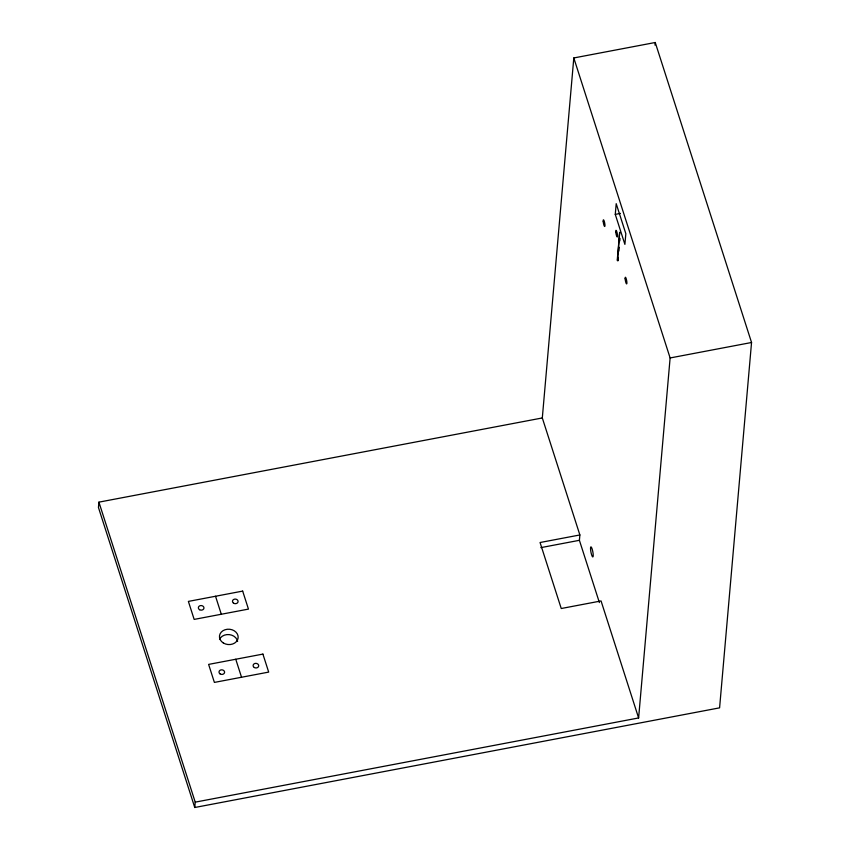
<?xml version="1.0" encoding="UTF-8"?>
<svg xmlns="http://www.w3.org/2000/svg" width="850" height="850" viewBox="0 0 850 850"><rect width="100%" height="100%" fill="white"/><g stroke="black" fill="none" stroke-linecap="round" stroke-linejoin="round"><path stroke-width="1.27" d="M542.311 417.956L98.919 502.148L98.451 507.503L194.756 807.5L719.589 707.848L751.549 342.497L655.244 42.5L573.803 57.959L542.311 417.956L579.87 534.958L579.403 540.313L599.388 602.576M194.756 807.5L195.224 802.145L98.919 502.148M615.273 214.391L616.207 203.671L625.834 233.676L624.899 244.386L615.273 214.391L620.436 213.403M617.249 260.089L619.682 232.231L617.482 260.833L618.375 257.38M618.928 251.048L619.257 247.254M619.809 240.922L620.032 238.383M655.01 45.135L655.244 42.5M195.224 802.145L638.616 717.952L670.119 357.956L573.803 57.959M670.119 357.956L751.549 342.497M579.87 534.958L540.058 542.513L561.244 608.515L601.056 600.95L638.616 717.952M540.866 547.623L579.403 540.313M618.152 259.909L618.386 260.663M215.528 596.254L221.308 614.253M235.758 659.249L241.538 677.248M219.523 639.402A9.371 7.682 5 0 1 229.298 634.621A9.371 7.682 5 0 1 237.607 641.442M242.675 591.101L188.381 601.407L194.161 619.406L248.455 609.099L242.675 591.101M262.905 654.096L208.611 664.403L214.391 682.412L268.685 672.095L262.905 654.096M590.537 548.951A5.153 0.967 79.2 0 0 592.705 556.931A5.153 0.967 79.2 0 0 592.376 549.769A5.153 0.967 79.2 0 0 590.537 548.951M223.316 642.961A9.371 7.682 5 0 0 238.117 637.946A9.371 7.682 5 0 0 224.974 629.765A9.371 7.682 5 0 0 223.316 642.961M625.143 278.715A3.379 0.627 79.2 0 0 626.577 283.9A3.379 0.627 79.2 0 0 626.333 279.161A3.379 0.627 79.2 0 0 625.143 278.715M615.772 231.784A3.379 0.627 79.2 0 0 617.196 236.969A3.379 0.627 79.2 0 0 616.962 232.241A3.379 0.627 79.2 0 0 615.772 231.784M603.202 221.287A3.379 0.627 79.2 0 0 604.637 226.472A3.379 0.627 79.2 0 0 604.393 221.733A3.379 0.627 79.2 0 0 603.202 221.287M199.58 609.716A2.816 2.306 5 0 0 203.958 608.111A2.816 2.306 5 0 0 199.941 605.742A2.816 2.306 5 0 0 199.58 609.716M254.331 667.516A2.816 2.306 5 0 0 258.708 665.901A2.816 2.306 5 0 0 254.692 663.542A2.816 2.306 5 0 0 254.331 667.516M233.431 603.064A2.816 2.306 5 0 0 238.032 601.896A2.816 2.306 5 0 0 234.356 599.176A2.816 2.306 5 0 0 233.431 603.064M219.959 673.816A2.816 2.306 5 0 0 224.549 672.648A2.816 2.306 5 0 0 220.873 669.928A2.816 2.306 5 0 0 219.959 673.816"/></g></svg>
